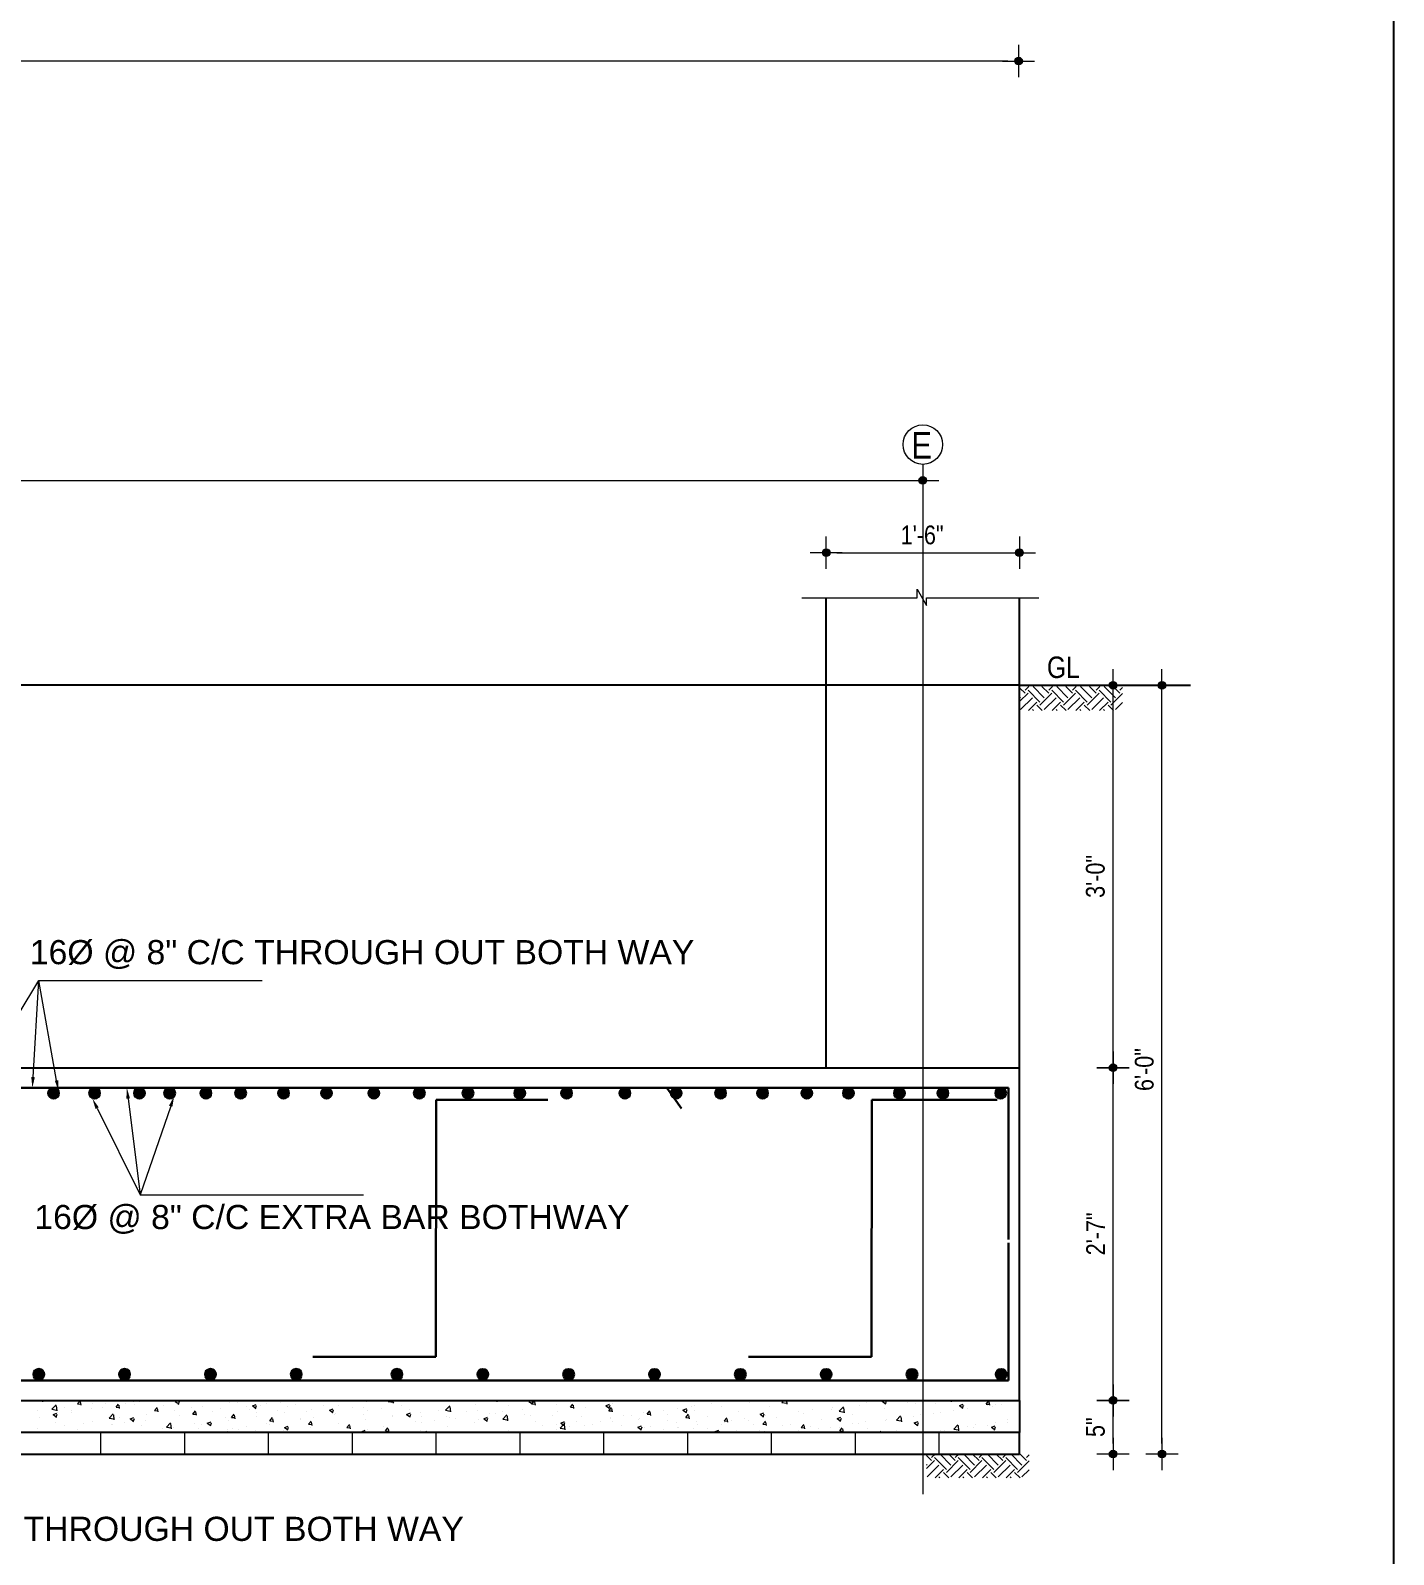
# Model space of a CAD drawing. Header units: inches. Extents: x 57837 to 133168, y 6972 to 27776.
# Drawn here: x 70010 to 70518, y 18896 to 19464 of the extents above; entities that cross this region are included whole.
import ezdxf

# ---------------------------------------------------------------- set-up
doc = ezdxf.new("R2010")
doc.units = ezdxf.units.IN
doc.header["$MEASUREMENT"] = 0
for name, color, linetype, lineweight in [('0.15L', 210, 'Continuous', 15), ('DIM', 2, 'Continuous', 13), ('HACTH', 153, 'Continuous', 5), ('HATCH', 74, 'Continuous', 5), ('ROD', 1, 'Continuous', 40), ('rod position', 1, 'Continuous', 30), ('wall line', 20, 'Continuous', 50)]:
    doc.layers.add(name, color=color, linetype=linetype, lineweight=lineweight)
doc.layers.add('elevation', color=3, linetype='Continuous')
doc.layers.add('text', color=255, linetype='Continuous')
doc.styles.add('Arial', font='arial.ttf', dxfattribs={"height": 6.5})
doc.styles.get("Standard").update_dxf_attribs({"font": 'ARIALN.TTF', "height": 7})

msp = doc.modelspace()

# ---------------------------------------------------------------- hatches: boundary and pattern name
at = {"lineweight": 13}
h = msp.add_hatch(color=256, dxfattribs=at)
edge = h.paths.add_edge_path()
edge.add_arc((70378.08, 19452.54), 1.42, 0, 360)
h = msp.add_hatch(color=256, dxfattribs=at)
edge = h.paths.add_edge_path()
edge.add_arc((70342.39, 19296.22), 1.42, 0, 360)
h = msp.add_hatch(color=256, dxfattribs=at)
edge = h.paths.add_edge_path()
edge.add_arc((70306.39, 19269.31), 1.42, 0, 360)
h = msp.add_hatch(color=256, dxfattribs=at)
edge = h.paths.add_edge_path()
edge.add_arc((70378.39, 19269.31), 1.42, 0, 360)
h = msp.add_hatch(color=256, dxfattribs=at)
edge = h.paths.add_edge_path()
edge.add_arc((70413.33, 19219.9), 1.42, 0, 360)
h = msp.add_hatch(color=256, dxfattribs=at)
edge = h.paths.add_edge_path()
edge.add_arc((70431.56, 19219.9), 1.42, 0, 360)
h = msp.add_hatch(color=256, dxfattribs=at)
edge = h.paths.add_edge_path()
edge.add_arc((70413.33, 19077.35), 1.42, 0, 360)
h = msp.add_hatch(color=256, dxfattribs=at)
edge = h.paths.add_edge_path()
edge.add_arc((70413.33, 19077.35), 1.42, 0, 360)
h = msp.add_hatch(color=256, dxfattribs=at)
edge = h.paths.add_edge_path()
edge.add_arc((70413.33, 18953.35), 1.42, 0, 360)
h = msp.add_hatch(color=256, dxfattribs=at)
edge = h.paths.add_edge_path()
edge.add_arc((70413.33, 18953.35), 1.42, 0, 360)
h = msp.add_hatch(color=256, dxfattribs=at)
edge = h.paths.add_edge_path()
edge.add_arc((70413.33, 18933.35), 1.42, 0, 360)
h = msp.add_hatch(color=256, dxfattribs=at)
edge = h.paths.add_edge_path()
edge.add_arc((70431.56, 18933.35), 1.42, 0, 360)
at = {"layer": 'ROD'}
h = msp.add_hatch(color=5, dxfattribs=at)
h.set_gradient(color1=(0, 0, 255), one_color=1, tint=1, name='SPHERICAL')
h.paths.add_polyline_path([(70020.37, 19067.86, 1), (70016.37, 19067.86, 1)])
h = msp.add_hatch(color=5, dxfattribs=at)
h.set_gradient(color1=(0, 0, 255), one_color=1, tint=1, name='SPHERICAL')
h.paths.add_polyline_path([(70035.66, 19067.86, 1), (70031.66, 19067.86, 1)])
h = msp.add_hatch(color=5, dxfattribs=at)
h.set_gradient(color1=(0, 0, 255), one_color=1, tint=1, name='SPHERICAL')
h.paths.add_polyline_path([(70052.37, 19067.86, 1), (70048.37, 19067.86, 1)])
h = msp.add_hatch(color=5, dxfattribs=at)
h.set_gradient(color1=(0, 0, 255), one_color=1, tint=1, name='SPHERICAL')
h.paths.add_polyline_path([(70063.64, 19067.86, 1), (70059.64, 19067.86, 1)])
h = msp.add_hatch(color=5, dxfattribs=at)
h.set_gradient(color1=(0, 0, 255), one_color=1, tint=1, name='SPHERICAL')
h.paths.add_polyline_path([(70077.15, 19067.86, 1), (70073.15, 19067.86, 1)])
h = msp.add_hatch(color=5, dxfattribs=at)
h.set_gradient(color1=(0, 0, 255), one_color=1, tint=1, name='SPHERICAL')
h.paths.add_polyline_path([(70090.1, 19067.86, 1), (70086.1, 19067.86, 1)])
h = msp.add_hatch(color=5, dxfattribs=at)
h.set_gradient(color1=(0, 0, 255), one_color=1, tint=1, name='SPHERICAL')
h.paths.add_polyline_path([(70106.1, 19067.86, 1), (70102.1, 19067.86, 1)])
h = msp.add_hatch(color=5, dxfattribs=at)
h.set_gradient(color1=(0, 0, 255), one_color=1, tint=1, name='SPHERICAL')
h.paths.add_polyline_path([(70122.1, 19067.86, 1), (70118.1, 19067.86, 1)])
h = msp.add_hatch(color=5, dxfattribs=at)
h.set_gradient(color1=(0, 0, 255), one_color=1, tint=1, name='SPHERICAL')
h.paths.add_polyline_path([(70139.75, 19067.86, 1), (70135.75, 19067.86, 1)])
h = msp.add_hatch(color=5, dxfattribs=at)
h.set_gradient(color1=(0, 0, 255), one_color=1, tint=1, name='SPHERICAL')
h.paths.add_polyline_path([(70156.71, 19067.86, 1), (70152.71, 19067.86, 1)])
h = msp.add_hatch(color=5, dxfattribs=at)
h.set_gradient(color1=(0, 0, 255), one_color=1, tint=1, name='SPHERICAL')
h.paths.add_polyline_path([(70174.84, 19067.86, 1), (70170.84, 19067.86, 1)])
h = msp.add_hatch(color=5, dxfattribs=at)
h.set_gradient(color1=(0, 0, 255), one_color=1, tint=1, name='SPHERICAL')
h.paths.add_polyline_path([(70194.14, 19067.86, 1), (70190.14, 19067.86, 1)])
h = msp.add_hatch(color=5, dxfattribs=at)
h.set_gradient(color1=(0, 0, 255), one_color=1, tint=1, name='SPHERICAL')
h.paths.add_polyline_path([(70211.61, 19067.86, 1), (70207.61, 19067.86, 1)])
h = msp.add_hatch(color=5, dxfattribs=at)
h.set_gradient(color1=(0, 0, 255), one_color=1, tint=1, name='SPHERICAL')
h.paths.add_polyline_path([(70233.33, 19067.86, 1), (70229.33, 19067.86, 1)])
h = msp.add_hatch(color=5, dxfattribs=at)
h.set_gradient(color1=(0, 0, 255), one_color=1, tint=1, name='SPHERICAL')
h.paths.add_polyline_path([(70252.44, 19067.86, 1), (70248.44, 19067.86, 1)])
h = msp.add_hatch(color=5, dxfattribs=at)
h.set_gradient(color1=(0, 0, 255), one_color=1, tint=1, name='SPHERICAL')
h.paths.add_polyline_path([(70269.02, 19067.86, 1), (70265.02, 19067.86, 1)])
h = msp.add_hatch(color=5, dxfattribs=at)
h.set_gradient(color1=(0, 0, 255), one_color=1, tint=1, name='SPHERICAL')
h.paths.add_polyline_path([(70284.67, 19067.86, 1), (70280.67, 19067.86, 1)])
h = msp.add_hatch(color=5, dxfattribs=at)
h.set_gradient(color1=(0, 0, 255), one_color=1, tint=1, name='SPHERICAL')
h.paths.add_polyline_path([(70301.15, 19067.86, 1), (70297.15, 19067.86, 1)])
h = msp.add_hatch(color=5, dxfattribs=at)
h.set_gradient(color1=(0, 0, 255), one_color=1, tint=1, name='SPHERICAL')
h.paths.add_polyline_path([(70316.67, 19067.86, 1), (70312.67, 19067.86, 1)])
h = msp.add_hatch(color=5, dxfattribs=at)
h.set_gradient(color1=(0, 0, 255), one_color=1, tint=1, name='SPHERICAL')
h.paths.add_polyline_path([(70335.68, 19067.86, 1), (70331.68, 19067.86, 1)])
h = msp.add_hatch(color=5, dxfattribs=at)
h.set_gradient(color1=(0, 0, 255), one_color=1, tint=1, name='SPHERICAL')
h.paths.add_polyline_path([(70351.89, 19067.86, 1), (70347.89, 19067.86, 1)])
h = msp.add_hatch(color=5, dxfattribs=at)
h.set_gradient(color1=(0, 0, 255), one_color=1, tint=1, name='SPHERICAL')
h.paths.add_polyline_path([(70373.44, 19067.86, 1), (70369.44, 19067.86, 1)])
h = msp.add_hatch(color=5, dxfattribs=at)
h.set_gradient(color1=(0, 0, 255), one_color=1, tint=1, name='SPHERICAL')
h.paths.add_polyline_path([(70014.84, 18963.09, 1), (70010.84, 18963.09, 1)])
h = msp.add_hatch(color=5, dxfattribs=at)
h.set_gradient(color1=(0, 0, 255), one_color=1, tint=1, name='SPHERICAL')
h.paths.add_polyline_path([(70046.84, 18963.09, 1), (70042.84, 18963.09, 1)])
h = msp.add_hatch(color=5, dxfattribs=at)
h.set_gradient(color1=(0, 0, 255), one_color=1, tint=1, name='SPHERICAL')
h.paths.add_polyline_path([(70078.84, 18963.09, 1), (70074.84, 18963.09, 1)])
h = msp.add_hatch(color=5, dxfattribs=at)
h.set_gradient(color1=(0, 0, 255), one_color=1, tint=1, name='SPHERICAL')
h.paths.add_polyline_path([(70110.84, 18963.09, 1), (70106.84, 18963.09, 1)])
h = msp.add_hatch(color=5, dxfattribs=at)
h.set_gradient(color1=(0, 0, 255), one_color=1, tint=1, name='SPHERICAL')
h.paths.add_polyline_path([(70148.37, 18963.09, 1), (70144.37, 18963.09, 1)])
h = msp.add_hatch(color=5, dxfattribs=at)
h.set_gradient(color1=(0, 0, 255), one_color=1, tint=1, name='SPHERICAL')
h.paths.add_polyline_path([(70180.37, 18963.06, 1), (70176.37, 18963.06, 1)])
h = msp.add_hatch(color=5, dxfattribs=at)
h.set_gradient(color1=(0, 0, 255), one_color=1, tint=1, name='SPHERICAL')
h.paths.add_polyline_path([(70212.37, 18963.06, 1), (70208.37, 18963.06, 1)])
h = msp.add_hatch(color=5, dxfattribs=at)
h.set_gradient(color1=(0, 0, 255), one_color=1, tint=1, name='SPHERICAL')
h.paths.add_polyline_path([(70244.37, 18963.06, 1), (70240.37, 18963.06, 1)])
h = msp.add_hatch(color=5, dxfattribs=at)
h.set_gradient(color1=(0, 0, 255), one_color=1, tint=1, name='SPHERICAL')
h.paths.add_polyline_path([(70276.37, 18963.06, 1), (70272.37, 18963.06, 1)])
h = msp.add_hatch(color=5, dxfattribs=at)
h.set_gradient(color1=(0, 0, 255), one_color=1, tint=1, name='SPHERICAL')
h.paths.add_polyline_path([(70308.37, 18963.06, 1), (70304.37, 18963.06, 1)])
h = msp.add_hatch(color=5, dxfattribs=at)
h.set_gradient(color1=(0, 0, 255), one_color=1, tint=1, name='SPHERICAL')
h.paths.add_polyline_path([(70340.37, 18963.06, 1), (70336.37, 18963.06, 1)])
h = msp.add_hatch(color=5, dxfattribs=at)
h.set_gradient(color1=(0, 0, 255), one_color=1, tint=1, name='SPHERICAL')
h.paths.add_polyline_path([(70373.61, 18963.06, 1), (70369.61, 18963.06, 1)])

# ---------------------------------------------------------------- linework, layer by layer
at = {"color": 1}
msp.add_line((70517.87, 20036.78), (70517.87, 17931.09), dxfattribs=at)
at = {"lineweight": 13}
for p, q in [((70378.08, 19458.54), (70378.08, 19446.54)), ((70372.08, 19452.54), (70384.08, 19452.54)), ((70342.39, 19302.22), (70342.39, 19290.22)), ((70336.39, 19296.22), (70348.39, 19296.22)), ((70306.39, 19263.31), (70306.39, 19275.31)), ((70378.39, 19275.31), (70378.39, 19263.31)), ((70312.39, 19269.31), (70300.39, 19269.31)), ((70372.39, 19269.31), (70384.39, 19269.31)), ((70413.33, 19213.9), (70413.33, 19225.9)), ((70431.56, 19213.9), (70431.56, 19225.9)), ((70407.33, 19219.9), (70419.33, 19219.9)), ((70425.56, 19219.9), (70437.56, 19219.9)), ((70413.33, 19071.35), (70413.33, 19083.35)), ((70413.33, 19083.35), (70413.33, 19071.35)), ((70407.33, 19077.35), (70419.33, 19077.35)), ((70419.33, 19077.35), (70407.33, 19077.35)), ((70413.33, 18947.35), (70413.33, 18959.35)), ((70413.33, 18959.35), (70413.33, 18947.35)), ((70407.33, 18953.35), (70419.33, 18953.35)), ((70419.33, 18953.35), (70407.33, 18953.35)), ((70413.33, 18939.35), (70413.33, 18927.35)), ((70431.56, 18939.35), (70431.56, 18927.35)), ((70419.33, 18933.35), (70407.33, 18933.35)), ((70437.56, 18933.35), (70425.56, 18933.35))]:
    msp.add_line(p, q, dxfattribs=at)
for centre in [(70378.08, 19452.54), (70342.39, 19296.22), (70306.39, 19269.31), (70378.39, 19269.31), (70413.33, 19219.9), (70431.56, 19219.9), (70413.33, 19077.35), (70413.33, 19077.35), (70413.33, 18953.35), (70413.33, 18953.35), (70413.33, 18933.35), (70431.56, 18933.35)]:
    msp.add_circle(centre, 1.42, dxfattribs=at)
at = {"layer": '0.15L', "lineweight": 18}
msp.add_circle((70342.39, 19309.6), 7.37, dxfattribs=at)
at = {"layer": 'DIM'}
for p, q in [((70374.08, 19452.54), (67752.73, 19452.54)), ((69579.13, 19296.22), (70338.39, 19296.22)), ((70310.39, 19269.31), (70374.39, 19269.31)), ((70340.35, 19252.5), (70340.35, 19255.66)), ((70340.35, 19255.66), (70343.76, 19249.63)), ((70297.26, 19252.5), (70340.35, 19252.5)), ((70343.76, 19249.63), (70343.76, 19252.5)), ((70343.76, 19252.5), (70385.7, 19252.5)), ((70413.33, 19081.35), (70413.33, 19215.9)), ((70431.56, 18937.35), (70431.56, 19215.9)), ((70413.33, 18957.35), (70413.33, 19073.35)), ((70413.33, 18937.35), (70413.33, 18949.35))]:
    msp.add_line(p, q, dxfattribs=at)
at = {"layer": 'DIM', "color": 3}
msp.add_line((70378.39, 19077.35), (70378.39, 19219.9), dxfattribs=at)
at = {"layer": 'DIM', "lineweight": 13}
for p, q in [((69990.13, 19072.36), (70012.88, 19109.84)), ((70010.7, 19073.86), (70012.88, 19109.84)), ((70019.51, 19072.59), (70012.88, 19109.84)), ((70012.88, 19109.84), (70096.12, 19109.84)), ((70012.88, 19109.84), (70096.12, 19109.84)), ((70012.88, 19109.84), (70096.12, 19109.84)), ((70046.16, 19065.9), (70050.67, 19029.94)), ((70062.01, 19062.98), (70050.67, 19029.94)), ((70034.6, 19062.29), (70050.67, 19029.94)), ((70050.67, 19029.94), (70133.91, 19029.94)), ((70050.67, 19029.94), (70133.91, 19029.94)), ((70050.67, 19029.94), (70133.91, 19029.94))]:
    msp.add_line(p, q, dxfattribs=at)
for points in [[(70011.37, 19073.82), (70010.46, 19069.86), (70010.04, 19073.9)], [(70020.17, 19072.71), (70020.21, 19068.65), (70018.85, 19072.48)], [(70045.5, 19065.81), (70045.66, 19069.86), (70046.82, 19065.98)], [(70034, 19061.99), (70032.82, 19065.87), (70035.2, 19062.59)], [(70061.38, 19063.19), (70063.3, 19066.76), (70062.64, 19062.76)]]:
    msp.add_solid(points, dxfattribs=at)
at = {"layer": 'elevation'}
for p, q in [((70306.39, 19077.35), (70306.39, 19252.5)), ((70378.39, 19077.35), (70378.39, 19252.5)), ((70378.39, 19219.9), (68818.35, 19219.9)), ((70378.39, 19219.9), (70442.16, 19219.9)), ((69611.13, 19077.35), (70306.39, 19077.35)), ((70306.39, 19077.35), (70378.39, 19077.35)), ((70378.39, 18953.35), (70378.39, 19077.35)), ((70378.39, 19077.35), (70378.39, 19077.35)), ((67748.73, 18953.35), (70378.39, 18953.35)), ((67748.73, 18953.35), (70378.39, 18953.35)), ((70378.39, 18953.35), (70378.39, 18941.35)), ((70378.39, 18941.35), (67748.73, 18941.35)), ((70378.39, 18941.35), (67748.73, 18941.35)), ((70378.39, 18933.35), (70378.39, 18941.35)), ((67748.73, 18933.35), (70378.39, 18933.35))]:
    msp.add_line(p, q, dxfattribs=at)
at = {"layer": 'HACTH', "lineweight": 0}
for p, q in [((70012.49, 18949.43), (70012.49, 18949.43)), ((70012.95, 18953.31), (70012.98, 18953.35)), ((70012.95, 18953.31), (70014.15, 18953.21)), ((70014.3, 18952.82), (70014.2, 18953.35)), ((70016.54, 18953.12), (70016.54, 18953.12)), ((70017.72, 18950.06), (70019.27, 18951.68)), ((70017.72, 18950.06), (70019.49, 18949.78)), ((70019.65, 18949.44), (70019.43, 18951.34)), ((70020, 18948.85), (70020, 18948.85)), ((70022.59, 18950.71), (70022.59, 18950.71)), ((70024.89, 18948.84), (70024.89, 18948.84)), ((70025, 18949.51), (70025, 18949.51)), ((70027.22, 18952.67), (70027.22, 18952.67)), ((70027.3, 18952.06), (70028.26, 18953.21)), ((70027.3, 18952.06), (70028.49, 18951.95)), ((70028.65, 18951.57), (70028.41, 18952.82)), ((70032.58, 18950.51), (70032.58, 18950.51)), ((70032.97, 18952.21), (70032.97, 18952.21)), ((70036.55, 18950.84), (70036.55, 18950.84)), ((70037.89, 18952.22), (70037.89, 18952.22)), ((70041.64, 18950.8), (70042.61, 18951.95)), ((70041.64, 18950.8), (70042.84, 18950.7)), ((70042.99, 18950.31), (70042.76, 18951.57)), ((70045.21, 18952.17), (70045.21, 18952.17)), ((70048.22, 18952.84), (70048.22, 18952.84)), ((70048.57, 18951.77), (70048.57, 18951.77)), ((70050.22, 18952.83), (70050.22, 18952.83)), ((70055.99, 18949.55), (70056.95, 18950.7)), ((70055.99, 18949.55), (70057.18, 18949.44)), ((70057.34, 18949.06), (70057.11, 18950.31)), ((70059.25, 18951.32), (70059.25, 18951.32)), ((70063.49, 18949.74), (70063.49, 18949.74)), ((70063.73, 18952.94), (70064.79, 18953.35)), ((70063.73, 18952.94), (70064.73, 18952.27)), ((70064.88, 18951.88), (70065.28, 18953.09)), ((70069.92, 18950.87), (70069.92, 18950.87)), ((70070.33, 18948.29), (70071.3, 18949.44)), ((70071.68, 18947.8), (70071.45, 18949.06)), ((70073.76, 18951.14), (70073.76, 18951.14)), ((70076.38, 18953.1), (70076.38, 18953.1)), ((70077.74, 18949.26), (70077.74, 18949.26)), ((70080.6, 18950.41), (70080.6, 18950.41)), ((70083.86, 18952.42), (70083.86, 18952.42)), ((70087.06, 18952.65), (70087.06, 18952.65)), ((70090.37, 18950.92), (70090.37, 18950.92)), ((70091.28, 18949.96), (70091.28, 18949.96)), ((70092.47, 18951.34), (70093.87, 18951.87)), ((70092.47, 18951.34), (70093.47, 18950.67)), ((70093.62, 18950.28), (70094.03, 18951.49)), ((70094.04, 18948.92), (70094.04, 18948.92)), ((70095.38, 18951.58), (70095.38, 18951.58)), ((70097.74, 18952.2), (70097.74, 18952.2)), ((70101.95, 18949.51), (70101.95, 18949.51)), ((70102.95, 18952.58), (70102.95, 18952.58)), ((70105.71, 18950.92), (70105.71, 18950.92)), ((70108.41, 18951.75), (70108.41, 18951.75)), ((70112.63, 18949.06), (70112.63, 18949.06)), ((70114.38, 18949.96), (70114.38, 18949.96)), ((70117.37, 18952.92), (70117.37, 18952.92)), ((70119.09, 18951.3), (70119.09, 18951.3)), ((70121.22, 18949.74), (70122.62, 18950.27)), ((70121.22, 18949.74), (70122.21, 18949.06)), ((70122.36, 18948.68), (70122.77, 18949.89)), ((70124.76, 18951.45), (70124.76, 18951.45)), ((70129.76, 18950.85), (70129.76, 18950.85)), ((70133.83, 18950.53), (70133.83, 18950.53)), ((70135.03, 18952.86), (70135.03, 18952.86)), ((70135.54, 18949.67), (70135.54, 18949.67)), ((70140.44, 18950.39), (70140.44, 18950.39)), ((70140.54, 18950.33), (70140.54, 18950.33)), ((70143.13, 18952.99), (70143.48, 18953.35)), ((70143.13, 18952.99), (70144.91, 18952.71)), ((70145.06, 18952.37), (70144.95, 18953.35)), ((70145.49, 18952.53), (70145.49, 18952.53)), ((70148.12, 18951.33), (70148.12, 18951.33)), ((70151.12, 18949.94), (70151.12, 18949.94)), ((70155.28, 18948.98), (70155.28, 18948.98)), ((70160.75, 18952.99), (70160.75, 18952.99)), ((70161.79, 18949.49), (70161.79, 18949.49)), ((70164.48, 18949.68), (70166.04, 18951.3)), ((70164.48, 18949.68), (70166.26, 18949.4)), ((70165.55, 18950.39), (70165.55, 18950.39)), ((70166.41, 18949.06), (70166.19, 18950.96)), ((70172.47, 18949.04), (70172.47, 18949.04)), ((70175.65, 18951.67), (70175.65, 18951.67)), ((70176.46, 18949.54), (70176.46, 18949.54)), ((70182.32, 18953.3), (70182.36, 18953.35)), ((70182.32, 18953.3), (70183.52, 18953.19)), ((70183.67, 18952.81), (70183.57, 18953.35)), ((70185.71, 18949.08), (70185.71, 18949.08)), ((70186.04, 18953.17), (70186.04, 18953.17)), ((70188.12, 18951.54), (70188.12, 18951.54)), ((70193.28, 18950.08), (70193.28, 18950.08)), ((70195.5, 18952.98), (70196.45, 18953.35)), ((70195.51, 18952.98), (70196.5, 18952.31)), ((70196.65, 18951.93), (70197.06, 18953.14)), ((70196.67, 18952.04), (70197.63, 18953.19)), ((70196.67, 18952.04), (70197.86, 18951.94)), ((70198.01, 18951.55), (70197.78, 18952.8)), ((70205.91, 18951.74), (70205.91, 18951.74)), ((70206.17, 18949.2), (70206.17, 18949.2)), ((70210.92, 18952.4), (70210.92, 18952.4)), ((70211.01, 18950.79), (70211.97, 18951.93)), ((70211.01, 18950.79), (70212.21, 18950.68)), ((70212.36, 18950.3), (70212.13, 18951.55)), ((70216.55, 18950.7), (70216.55, 18950.7)), ((70224.25, 18951.38), (70225.65, 18951.92)), ((70224.25, 18951.38), (70225.24, 18950.71)), ((70225.36, 18949.53), (70226.32, 18950.68)), ((70225.36, 18949.53), (70226.55, 18949.43)), ((70225.4, 18950.33), (70225.8, 18951.53)), ((70226.7, 18949.04), (70226.47, 18950.29)), ((70226.82, 18952.11), (70226.82, 18952.11)), ((70238.44, 18948.83), (70238.44, 18948.83)), ((70239.7, 18948.28), (70240.66, 18949.42)), ((70241.05, 18947.79), (70240.82, 18949.04)), ((70245.61, 18949.62), (70245.61, 18949.62)), ((70251.08, 18950.49), (70251.08, 18950.49)), ((70252.99, 18949.78), (70254.39, 18950.32)), ((70252.99, 18949.78), (70253.99, 18949.11)), ((70254.14, 18948.72), (70254.54, 18949.93)), ((70256.08, 18951.15), (70256.08, 18951.15)), ((70257.28, 18951.62), (70257.28, 18951.62)), ((70257.34, 18949.64), (70257.34, 18949.64)), ((70263.66, 18952.15), (70263.66, 18952.15)), ((70267.44, 18950.92), (70267.44, 18950.92)), ((70273.73, 18949.23), (70273.73, 18949.23)), ((70277.83, 18952.42), (70277.83, 18952.42)), ((70285.4, 18951.23), (70285.4, 18951.23)), ((70289.9, 18952.61), (70290.61, 18953.35)), ((70289.9, 18952.61), (70291.67, 18952.33)), ((70291.83, 18951.99), (70291.67, 18953.35)), ((70296.24, 18949.24), (70296.24, 18949.24)), ((70297.06, 18953.24), (70297.06, 18953.24)), ((70301.25, 18949.9), (70301.25, 18949.9)), ((70308.34, 18949.95), (70308.34, 18949.95)), ((70308.82, 18950.9), (70308.82, 18950.9)), ((70311.24, 18949.3), (70312.8, 18950.92)), ((70311.24, 18949.3), (70313.02, 18949.02)), ((70313.17, 18948.68), (70312.95, 18950.58)), ((70318.61, 18951.36), (70318.61, 18951.36)), ((70321.45, 18952.56), (70321.45, 18952.56)), ((70325.84, 18952.95), (70325.84, 18952.95)), ((70326.46, 18953.22), (70326.46, 18953.22)), ((70327.28, 18953.03), (70328.11, 18953.35)), ((70327.28, 18953.03), (70328.27, 18952.35)), ((70328.03, 18950.24), (70328.03, 18950.24)), ((70328.43, 18951.97), (70328.83, 18953.18)), ((70328.71, 18952.64), (70328.71, 18952.64)), ((70336.51, 18952.49), (70336.51, 18952.49)), ((70339.69, 18952.24), (70339.69, 18952.24)), ((70347.19, 18952.04), (70347.19, 18952.04)), ((70349.13, 18948.89), (70349.13, 18948.89)), ((70351.69, 18953.28), (70351.74, 18953.35)), ((70351.69, 18953.28), (70352.88, 18953.17)), ((70353.04, 18952.79), (70352.93, 18953.35)), ((70353.98, 18949.65), (70353.98, 18949.65)), ((70356.02, 18951.42), (70357.42, 18951.96)), ((70356.02, 18951.42), (70357.02, 18950.75)), ((70357.17, 18950.37), (70357.58, 18951.58)), ((70357.86, 18951.59), (70357.86, 18951.59)), ((70359.23, 18950.17), (70359.23, 18950.17)), ((70366.03, 18952.02), (70367, 18953.17)), ((70366.03, 18952.02), (70367.23, 18951.92)), ((70366.62, 18951.31), (70366.62, 18951.31)), ((70367.38, 18951.53), (70367.15, 18952.79)), ((70368.54, 18951.14), (70368.54, 18951.14)), ((70369.62, 18951.67), (70369.62, 18951.67)), ((70371.62, 18951.97), (70371.62, 18951.97)), ((70013.22, 18946.84), (70013.22, 18946.84)), ((70018.18, 18948.09), (70019.58, 18948.63)), ((70018.18, 18948.09), (70019.18, 18947.42)), ((70019.02, 18945.19), (70019.02, 18945.19)), ((70019.33, 18947.04), (70019.74, 18948.24)), ((70022.34, 18944.05), (70022.34, 18944.05)), ((70029.7, 18944.74), (70029.7, 18944.74)), ((70032.73, 18945.55), (70032.73, 18945.55)), ((70039.06, 18946.74), (70040.62, 18948.37)), ((70039.06, 18946.74), (70040.84, 18946.47)), ((70039.95, 18944.28), (70039.95, 18944.28)), ((70040.37, 18944.29), (70040.37, 18944.29)), ((70040.99, 18946.13), (70040.77, 18948.03)), ((70043, 18946.96), (70043, 18946.96)), ((70044.95, 18944.94), (70044.95, 18944.94)), ((70046.93, 18946.49), (70048.33, 18947.03)), ((70046.93, 18946.49), (70047.92, 18945.82)), ((70048.07, 18945.43), (70048.48, 18946.64)), ((70051.05, 18943.84), (70051.05, 18943.84)), ((70052.53, 18945.94), (70052.53, 18945.94)), ((70053.1, 18948.24), (70053.1, 18948.24)), ((70060.41, 18943.43), (70061.96, 18945.06)), ((70060.41, 18943.43), (70062.18, 18943.16)), ((70061.73, 18943.39), (70061.73, 18943.39)), ((70062.34, 18942.82), (70062.12, 18944.72)), ((70065.16, 18947.6), (70065.16, 18947.6)), ((70070.17, 18948.26), (70070.17, 18948.26)), ((70070.33, 18948.29), (70071.53, 18948.19)), ((70070.72, 18944.91), (70070.72, 18944.91)), ((70073.52, 18944.49), (70073.52, 18944.49)), ((70075.67, 18944.89), (70077.07, 18945.42)), ((70075.67, 18944.89), (70076.66, 18944.22)), ((70076.82, 18943.83), (70077.22, 18945.04)), ((70082.38, 18946.92), (70082.38, 18946.92)), ((70083.62, 18945.77), (70083.62, 18945.77)), ((70084.68, 18947.04), (70085.64, 18948.19)), ((70084.68, 18947.04), (70085.87, 18946.93)), ((70086.03, 18946.55), (70085.8, 18947.8)), ((70090.12, 18943.69), (70090.12, 18943.69)), ((70094.01, 18947.27), (70094.01, 18947.27)), ((70097.69, 18944.69), (70097.69, 18944.69)), ((70098.84, 18944.53), (70098.84, 18944.53)), ((70099.02, 18945.78), (70099.99, 18946.93)), ((70099.02, 18945.78), (70100.22, 18945.68)), ((70100.37, 18945.29), (70100.14, 18946.55)), ((70104.27, 18948.67), (70104.27, 18948.67)), ((70104.41, 18943.28), (70105.81, 18943.82)), ((70104.41, 18943.28), (70105.41, 18942.61)), ((70105.56, 18942.23), (70105.96, 18943.44)), ((70110.32, 18946.35), (70110.32, 18946.35)), ((70110.5, 18946.53), (70110.5, 18946.53)), ((70113.37, 18944.53), (70114.33, 18945.68)), ((70113.37, 18944.53), (70114.56, 18944.42)), ((70114.13, 18943.3), (70114.13, 18943.3)), ((70114.72, 18944.04), (70114.49, 18945.29)), ((70115.33, 18947.01), (70115.33, 18947.01)), ((70122.16, 18948.53), (70122.16, 18948.53)), ((70122.91, 18948.01), (70122.91, 18948.01)), ((70123.3, 18948.61), (70123.3, 18948.61)), ((70124.52, 18944.8), (70124.52, 18944.8)), ((70127.71, 18943.27), (70128.68, 18944.42)), ((70127.71, 18943.27), (70128.91, 18943.17)), ((70129.06, 18942.78), (70128.83, 18944.04)), ((70133.98, 18948.16), (70133.98, 18948.16)), ((70134.79, 18946.21), (70134.79, 18946.21)), ((70141.47, 18943.53), (70141.47, 18943.53)), ((70142.06, 18942.02), (70143.02, 18943.17)), ((70142.86, 18943.44), (70142.86, 18943.44)), ((70144.66, 18947.71), (70144.66, 18947.71)), ((70144.89, 18947.49), (70144.89, 18947.49)), ((70149.96, 18948.13), (70151.36, 18948.67)), ((70149.96, 18948.13), (70150.95, 18947.46)), ((70151.11, 18947.08), (70151.51, 18948.29)), ((70153.13, 18945.54), (70153.13, 18945.54)), ((70155.33, 18947.26), (70155.33, 18947.26)), ((70155.49, 18945.1), (70155.49, 18945.1)), ((70160.49, 18945.76), (70160.49, 18945.76)), ((70164.79, 18947.54), (70164.79, 18947.54)), ((70165.31, 18943.74), (70165.31, 18943.74)), ((70166.01, 18946.81), (70166.01, 18946.81)), ((70168.07, 18946.76), (70168.07, 18946.76)), ((70175.41, 18945.02), (70175.41, 18945.02)), ((70176.69, 18946.36), (70176.69, 18946.36)), ((70178.7, 18946.53), (70180.1, 18947.07)), ((70178.7, 18946.53), (70179.7, 18945.86)), ((70179.85, 18945.48), (70180.25, 18946.69)), ((70180.7, 18948.42), (70180.7, 18948.42)), ((70183.15, 18948.59), (70183.15, 18948.59)), ((70185.8, 18946.52), (70185.8, 18946.52)), ((70185.82, 18946.36), (70187.38, 18947.99)), ((70185.82, 18946.37), (70187.6, 18946.09)), ((70187.36, 18945.9), (70187.36, 18945.9)), ((70187.75, 18945.75), (70187.53, 18947.65)), ((70193.82, 18948.14), (70193.82, 18948.14)), ((70196.06, 18947.92), (70196.06, 18947.92)), ((70198.04, 18945.45), (70198.04, 18945.45)), ((70200.65, 18943.85), (70200.65, 18943.85)), ((70204.5, 18947.69), (70204.5, 18947.69)), ((70205.66, 18944.51), (70205.66, 18944.51)), ((70207.17, 18943.05), (70208.73, 18944.68)), ((70207.44, 18944.93), (70208.84, 18945.47)), ((70207.44, 18944.93), (70208.44, 18944.26)), ((70208.59, 18943.88), (70209, 18945.08)), ((70208.72, 18945), (70208.72, 18945)), ((70209.1, 18942.44), (70208.88, 18944.34)), ((70210.62, 18943.61), (70210.62, 18943.61)), ((70213.23, 18945.51), (70213.23, 18945.51)), ((70215.18, 18947.24), (70215.18, 18947.24)), ((70216.31, 18944.05), (70216.31, 18944.05)), ((70219.39, 18944.55), (70219.39, 18944.55)), ((70222.29, 18945.61), (70222.29, 18945.61)), ((70225.85, 18946.79), (70225.85, 18946.79)), ((70225.86, 18947.17), (70225.86, 18947.17)), ((70226.58, 18945.45), (70226.58, 18945.45)), ((70230.07, 18944.1), (70230.07, 18944.1)), ((70230.87, 18947.83), (70230.87, 18947.83)), ((70233.95, 18947.62), (70233.95, 18947.62)), ((70236.19, 18943.33), (70237.59, 18943.87)), ((70236.19, 18943.33), (70237.18, 18942.66)), ((70236.53, 18946.33), (70236.53, 18946.33)), ((70236.68, 18946.73), (70236.68, 18946.73)), ((70237.33, 18942.27), (70237.74, 18943.48)), ((70238.74, 18943.23), (70238.74, 18943.23)), ((70239.7, 18948.28), (70240.9, 18948.17)), ((70240.75, 18943.65), (70240.75, 18943.65)), ((70247.07, 18948.23), (70247.07, 18948.23)), ((70247.21, 18945.88), (70247.21, 18945.88)), ((70250.41, 18945.23), (70250.41, 18945.23)), ((70250.82, 18943.26), (70250.82, 18943.26)), ((70251.42, 18943.2), (70251.42, 18943.2)), ((70254.05, 18947.02), (70255.01, 18948.17)), ((70254.05, 18947.02), (70255.24, 18946.92)), ((70255.39, 18946.53), (70255.16, 18947.78)), ((70257.88, 18945.43), (70257.88, 18945.43)), ((70258.4, 18944.26), (70258.4, 18944.26)), ((70262.07, 18947.23), (70262.07, 18947.23)), ((70267.2, 18944.26), (70267.2, 18944.26)), ((70268.39, 18945.77), (70269.36, 18946.91)), ((70268.39, 18945.77), (70269.59, 18945.66)), ((70268.56, 18944.98), (70268.56, 18944.98)), ((70269.74, 18945.28), (70269.51, 18946.53)), ((70271.03, 18945.92), (70271.03, 18945.92)), ((70276.03, 18946.58), (70276.03, 18946.58)), ((70277.58, 18945.76), (70277.58, 18945.76)), ((70279.23, 18944.53), (70279.23, 18944.53)), ((70281.73, 18948.18), (70283.13, 18948.71)), ((70281.73, 18948.18), (70282.73, 18947.51)), ((70282.74, 18944.51), (70283.7, 18945.66)), ((70282.74, 18944.51), (70283.93, 18944.41)), ((70282.88, 18947.12), (70283.29, 18948.33)), ((70283.61, 18947.58), (70283.61, 18947.58)), ((70284.08, 18944.02), (70283.85, 18945.27)), ((70287.85, 18947.17), (70287.85, 18947.17)), ((70289.91, 18944.08), (70289.91, 18944.08)), ((70293.04, 18944.23), (70293.04, 18944.23)), ((70297.08, 18943.26), (70298.05, 18944.4)), ((70297.08, 18943.26), (70298.28, 18943.15)), ((70297.96, 18948.45), (70297.96, 18948.45)), ((70298.43, 18942.77), (70298.2, 18944.02)), ((70300.59, 18943.63), (70300.59, 18943.63)), ((70304.7, 18946.24), (70304.7, 18946.24)), ((70308.1, 18943.29), (70308.1, 18943.29)), ((70310.48, 18946.58), (70311.88, 18947.11)), ((70310.48, 18946.58), (70311.47, 18945.9)), ((70311.26, 18943.18), (70311.26, 18943.18)), ((70311.43, 18942), (70312.39, 18943.15)), ((70311.62, 18945.52), (70312.03, 18946.73)), ((70316.19, 18944.67), (70316.19, 18944.67)), ((70316.36, 18948.24), (70316.36, 18948.24)), ((70318.37, 18944.7), (70318.37, 18944.7)), ((70321.2, 18945.33), (70321.2, 18945.33)), ((70328.47, 18945.98), (70328.47, 18945.98)), ((70328.77, 18946.33), (70328.77, 18946.33)), ((70332.58, 18945.99), (70334.14, 18947.61)), ((70332.58, 18945.99), (70334.36, 18945.71)), ((70334.52, 18945.37), (70334.29, 18947.27)), ((70338.86, 18947.48), (70338.86, 18947.48)), ((70339.22, 18944.97), (70340.62, 18945.51)), ((70339.22, 18944.97), (70340.21, 18944.3)), ((70340.37, 18943.92), (70340.77, 18945.13)), ((70341.4, 18947.99), (70341.4, 18947.99)), ((70346.41, 18948.65), (70346.41, 18948.65)), ((70353.93, 18942.67), (70355.49, 18944.3)), ((70355.86, 18942.06), (70355.64, 18943.96)), ((70358.99, 18943.51), (70358.99, 18943.51)), ((70361.35, 18943.42), (70361.35, 18943.42)), ((70362.19, 18944.31), (70362.19, 18944.31)), ((70366.36, 18944.08), (70366.36, 18944.08)), ((70367.96, 18943.37), (70369.36, 18943.91)), ((70367.96, 18943.37), (70368.96, 18942.7)), ((70369.11, 18942.32), (70369.51, 18943.53)), ((70369.37, 18945.01), (70369.37, 18945.01)), ((70373.86, 18946.32), (70373.86, 18946.32)), ((70373.94, 18945.08), (70373.94, 18945.08)), ((70012.24, 18942.77), (70012.24, 18942.77)), ((70019.74, 18941.62), (70019.74, 18941.62)), ((70027.32, 18942.62), (70027.32, 18942.62)), ((70052.86, 18941.58), (70052.86, 18941.58)), ((70059.05, 18942.91), (70059.05, 18942.91)), ((70063.25, 18943.08), (70063.25, 18943.08)), ((70072.4, 18942.94), (70072.4, 18942.94)), ((70072.48, 18941.37), (70072.48, 18941.37)), ((70082.92, 18941.35), (70083.31, 18941.75)), ((70083.08, 18942.48), (70083.08, 18942.48)), ((70083.47, 18941.35), (70083.46, 18941.41)), ((70085.11, 18943.03), (70085.11, 18943.03)), ((70087.17, 18942.52), (70087.17, 18942.52)), ((70093.76, 18942.03), (70093.76, 18942.03)), ((70104.03, 18942.02), (70104.03, 18942.02)), ((70104.43, 18941.58), (70104.43, 18941.58)), ((70129.8, 18941.53), (70129.8, 18941.53)), ((70130.27, 18941.78), (70130.27, 18941.78)), ((70133.15, 18941.68), (70134.55, 18942.22)), ((70133.15, 18941.68), (70133.65, 18941.35)), ((70134.54, 18941.35), (70134.71, 18941.84)), ((70135.28, 18942.44), (70135.28, 18942.44)), ((70142.06, 18942.02), (70143.25, 18941.91)), ((70143.41, 18941.53), (70143.18, 18942.78)), ((70155.04, 18942.33), (70155.04, 18942.33)), ((70156.89, 18941.35), (70157.37, 18941.91)), ((70157.55, 18941.35), (70157.52, 18941.53)), ((70188.02, 18942.19), (70188.02, 18942.19)), ((70198.96, 18941.61), (70198.96, 18941.61)), ((70205.92, 18942.55), (70205.92, 18942.55)), ((70207.17, 18943.05), (70208.95, 18942.78)), ((70230.05, 18941.35), (70230.07, 18941.37)), ((70245.81, 18942.6), (70245.81, 18942.6)), ((70246.83, 18941.58), (70246.83, 18941.58)), ((70257.09, 18942.98), (70257.09, 18942.98)), ((70262.1, 18942.75), (70262.1, 18942.75)), ((70264.93, 18941.73), (70266.33, 18942.26)), ((70264.93, 18941.73), (70265.49, 18941.35)), ((70266.3, 18941.35), (70266.48, 18941.88)), ((70272.78, 18942.3), (70272.78, 18942.3)), ((70281.37, 18942.23), (70281.37, 18942.23)), ((70283.45, 18941.84), (70283.45, 18941.84)), ((70290.98, 18941.35), (70290.98, 18941.35)), ((70294.13, 18941.39), (70294.13, 18941.39)), ((70295.98, 18942.01), (70295.98, 18942.01)), ((70297.71, 18941.79), (70297.71, 18941.79)), ((70303.56, 18943.01), (70303.56, 18943.01)), ((70311.43, 18942), (70312.62, 18941.9)), ((70312.78, 18941.51), (70312.54, 18942.76)), ((70321.94, 18942.73), (70321.94, 18942.73)), ((70326.28, 18941.35), (70326.74, 18941.89)), ((70326.92, 18941.35), (70326.89, 18941.51)), ((70332.62, 18942.28), (70332.62, 18942.28)), ((70343.29, 18941.82), (70343.29, 18941.82)), ((70348.72, 18941.76), (70348.72, 18941.76)), ((70348.88, 18942.23), (70348.88, 18942.23)), ((70350.53, 18942.31), (70350.53, 18942.31)), ((70353.93, 18942.67), (70355.71, 18942.4)), ((70353.97, 18941.37), (70353.97, 18941.37))]:
    msp.add_line(p, q, dxfattribs=at)
at = {"layer": 'HACTH', "color": 3}
for p, q in [((70036.03, 18933.35), (70036.03, 18941.35)), ((70067.28, 18933.35), (70067.28, 18941.35)), ((70098.53, 18933.35), (70098.53, 18941.35)), ((70129.78, 18933.35), (70129.78, 18941.35)), ((70161.03, 18933.35), (70161.03, 18941.35)), ((70192.28, 18933.35), (70192.28, 18941.35)), ((70223.53, 18933.35), (70223.53, 18941.35)), ((70254.78, 18933.35), (70254.78, 18941.35)), ((70286.03, 18933.35), (70286.03, 18941.35)), ((70317.28, 18933.35), (70317.28, 18941.35)), ((70348.53, 18933.35), (70348.53, 18941.35))]:
    msp.add_line(p, q, dxfattribs=at)
at = {"layer": 'HATCH', "linetype": 'Continuous'}
for p, q in [((70380.5, 19216.91), (70378.62, 19218.79)), ((70378.62, 19213.92), (70381.61, 19216.91)), ((70380.5, 19218.01), (70381.92, 19219.43)), ((70386.03, 19213.59), (70381.61, 19218.01)), ((70387.69, 19215.25), (70383.51, 19219.43)), ((70386.03, 19212.49), (70390.45, 19216.91)), ((70389.34, 19216.91), (70386.82, 19219.43)), ((70389.34, 19218.01), (70390.76, 19219.43)), ((70394.87, 19213.59), (70390.45, 19218.01)), ((70396.52, 19215.25), (70392.35, 19219.43)), ((70394.87, 19212.49), (70399.29, 19216.91)), ((70398.18, 19216.91), (70395.66, 19219.43)), ((70398.18, 19218.01), (70399.6, 19219.43)), ((70403.71, 19213.59), (70399.29, 19218.01)), ((70405.36, 19215.25), (70401.19, 19219.43)), ((70403.71, 19212.49), (70408.13, 19216.91)), ((70407.02, 19216.91), (70404.5, 19219.43)), ((70407.02, 19218.01), (70408.43, 19219.43)), ((70412.54, 19213.59), (70408.13, 19218.01)), ((70414.2, 19215.25), (70410.03, 19219.43)), ((70412.54, 19212.49), (70416.88, 19216.82)), ((70415.86, 19216.91), (70413.34, 19219.43)), ((70415.86, 19218.01), (70416.88, 19219.03)), ((70378.85, 19215.25), (70378.62, 19215.48)), ((70378.85, 19210.83), (70383.27, 19215.25)), ((70381.79, 19210.46), (70384.92, 19213.59)), ((70383.64, 19210.46), (70383.27, 19210.83)), ((70386.95, 19210.46), (70384.92, 19212.49)), ((70387.69, 19210.83), (70392.1, 19215.25)), ((70390.63, 19210.46), (70393.76, 19213.59)), ((70392.47, 19210.46), (70392.1, 19210.83)), ((70395.79, 19210.46), (70393.76, 19212.49)), ((70396.52, 19210.83), (70400.94, 19215.25)), ((70399.47, 19210.46), (70402.6, 19213.59)), ((70401.31, 19210.46), (70400.94, 19210.83)), ((70404.63, 19210.46), (70402.6, 19212.49)), ((70405.36, 19210.83), (70409.78, 19215.25)), ((70408.31, 19210.46), (70411.44, 19213.59)), ((70410.15, 19210.46), (70409.78, 19210.83)), ((70413.47, 19210.46), (70411.44, 19212.49)), ((70414.2, 19210.83), (70416.88, 19213.51)), ((70345.67, 18930.92), (70343.79, 18932.81)), ((70345.67, 18932.03), (70347.08, 18933.44)), ((70351.19, 18927.61), (70346.78, 18932.03)), ((70352.85, 18929.26), (70348.68, 18933.44)), ((70354.51, 18930.92), (70351.99, 18933.44)), ((70354.51, 18932.03), (70355.92, 18933.44)), ((70360.03, 18927.61), (70355.61, 18932.03)), ((70361.69, 18929.26), (70357.51, 18933.44)), ((70363.35, 18930.92), (70360.83, 18933.44)), ((70363.35, 18932.03), (70364.76, 18933.44)), ((70368.87, 18927.61), (70364.45, 18932.03)), ((70370.53, 18929.26), (70366.35, 18933.44)), ((70372.19, 18930.92), (70369.67, 18933.44)), ((70372.19, 18932.03), (70373.6, 18933.44)), ((70377.71, 18927.61), (70373.29, 18932.03)), ((70379.37, 18929.26), (70375.19, 18933.44)), ((70381.03, 18930.92), (70378.51, 18933.44)), ((70381.03, 18932.03), (70382.05, 18933.05)), ((70343.79, 18927.93), (70346.78, 18930.92)), ((70344.01, 18929.26), (70343.79, 18929.49)), ((70344.01, 18924.84), (70348.43, 18929.26)), ((70346.96, 18924.47), (70350.09, 18927.61)), ((70352.12, 18924.47), (70350.09, 18926.5)), ((70351.19, 18926.5), (70355.61, 18930.92)), ((70352.85, 18924.84), (70357.27, 18929.26)), ((70355.8, 18924.47), (70358.93, 18927.61)), ((70360.96, 18924.47), (70358.93, 18926.5)), ((70360.03, 18926.5), (70364.45, 18930.92)), ((70361.69, 18924.84), (70366.11, 18929.26)), ((70364.64, 18924.47), (70367.77, 18927.61)), ((70369.79, 18924.47), (70367.77, 18926.5)), ((70368.87, 18926.5), (70373.29, 18930.92)), ((70370.53, 18924.84), (70374.95, 18929.26)), ((70373.47, 18924.47), (70376.61, 18927.61)), ((70378.63, 18924.47), (70376.61, 18926.5)), ((70377.71, 18926.5), (70382.05, 18930.84)), ((70379.37, 18924.84), (70382.05, 18927.52)), ((70348.8, 18924.47), (70348.43, 18924.84)), ((70357.64, 18924.47), (70357.27, 18924.84)), ((70366.48, 18924.47), (70366.11, 18924.84)), ((70375.32, 18924.47), (70374.95, 18924.84))]:
    msp.add_line(p, q, dxfattribs=at)
at = {"layer": 'rod position'}
for p, q in [((67753.74, 19069.86), (70374.37, 19069.86)), ((68922.28, 19069.86), (70247.01, 19069.86)), ((70247.01, 19069.86), (70252.45, 19062.19)), ((70374.37, 19069.86), (70374.36, 19013.34)), ((70374.36, 18960.83), (70374.36, 19012.04)), ((67753.74, 18960.83), (70374.36, 18960.83))]:
    msp.add_line(p, q, dxfattribs=at)
at = {"layer": 'rod position', "color": 4}
for p, q in [((70160.94, 19065.43), (70160.83, 18969.55)), ((70202.65, 19065.43), (70160.94, 19065.43)), ((70323.37, 19065.43), (70323.26, 18969.55)), ((70370.08, 19065.43), (70323.37, 19065.43)), ((70160.83, 18969.55), (70115.02, 18969.55)), ((70323.26, 18969.55), (70277.44, 18969.55))]:
    msp.add_line(p, q, dxfattribs=at)
at = {"layer": 'rod position'}
for centre in [(70018.37, 19067.86), (70033.66, 19067.86), (70050.37, 19067.86), (70061.64, 19067.86), (70075.15, 19067.86), (70088.1, 19067.86), (70104.1, 19067.86), (70120.1, 19067.86), (70137.75, 19067.86), (70154.71, 19067.86), (70172.84, 19067.86), (70192.14, 19067.86), (70209.61, 19067.86), (70231.33, 19067.86), (70250.44, 19067.86), (70267.02, 19067.86), (70282.67, 19067.86), (70299.15, 19067.86), (70314.67, 19067.86), (70333.68, 19067.86), (70349.89, 19067.86), (70371.44, 19067.86), (70012.84, 18963.09), (70044.84, 18963.09), (70076.84, 18963.09), (70108.84, 18963.09), (70146.37, 18963.09), (70178.37, 18963.06), (70210.37, 18963.06), (70242.37, 18963.06), (70274.37, 18963.06), (70306.37, 18963.06), (70338.37, 18963.06), (70371.61, 18963.06)]:
    msp.add_circle(centre, 2, dxfattribs=at)
at = {"layer": 'wall line', "color": 3, "lineweight": 0}
msp.add_line((70342.39, 19302.22), (70342.39, 18918.44), dxfattribs=at)

# ---------------------------------------------------------------- texts
at = {"layer": 'DIM'}
msp.add_text('1\'-6"', height=7, dxfattribs=at).set_placement((70334.16, 19272.44))
for s, p in [('3\'-0"', (70410.19, 19140.67)), ('6\'-0"', (70428.43, 19068.68)), ('2\'-7"', (70410.31, 19007.44)), ('5"', (70410.21, 18939.72))]:
    msp.add_text(s, height=7, rotation=90, dxfattribs=at).set_placement(p)
at = {"layer": 'text'}
for s, height, p in [('E', 10, (70338.13, 19304.3)), ('GL', 8, (70388.68, 19222.6))]:
    msp.add_text(s, height=height, dxfattribs=at).set_placement(p)
at = {"layer": 'text', "color": 3, "style": 'Arial'}
for s, p in [('16Ø @ 8" C/C THROUGH OUT BOTH WAY', (70009.51, 19115.93)), ('16Ø @ 8" C/C EXTRA BAR BOTHWAY', (70011.2, 19017.21)), ('12Ø @ 8" C/C THROUGH OUT BOTH WAY', (69923.59, 18901))]:
    msp.add_text(s, height=9, rotation=360, dxfattribs=at).set_placement(p)

doc.saveas('drawing.dxf')
